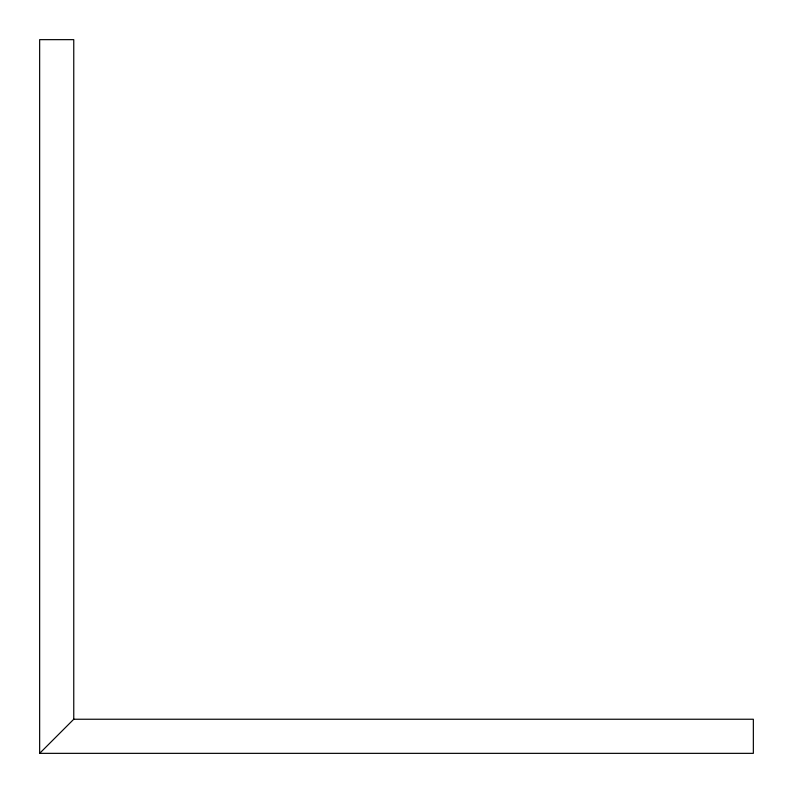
<?xml version="1.0" encoding="UTF-8"?>
<svg xmlns="http://www.w3.org/2000/svg" width="793" height="793" viewBox="0 0 793 793"><rect width="100%" height="100%" fill="white"/><g stroke="black" fill="none" stroke-linecap="round" stroke-linejoin="round"><path stroke-width="1.19" d="M39.65 753.35L73.759 719.241L73.759 39.65L39.65 39.65L39.65 753.35L753.35 753.35L753.35 719.241L73.759 719.241"/></g></svg>
